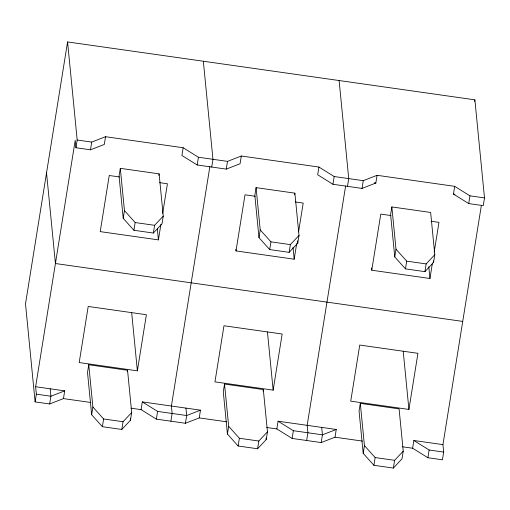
<?xml version="1.0" encoding="UTF-8"?>
<svg xmlns="http://www.w3.org/2000/svg" width="510" height="510" viewBox="0 0 510 510"><rect width="100%" height="100%" fill="white"/><g stroke="black" fill="none" stroke-linecap="round" stroke-linejoin="round"><path stroke-width="0.76" d="M67.575 41.935L77.188 140.008L91.73 142.073L105.538 136.712L183.154 147.741L198.422 157.239L227.498 161.377L241.306 156.009L318.922 167.044L334.19 176.543L363.267 180.674L377.081 175.306L454.69 186.341L453.454 194.074L468.715 203.573L483.257 205.638L484.5 197.905L474.886 99.839L67.575 41.935L25.5 303.826L35.113 401.899L49.655 403.965L63.463 398.603L90.907 402.498M35.113 401.899L36.357 394.166L35.63 386.733L75.219 140.307L75.945 147.741L90.487 149.806L104.295 144.445L105.538 136.712M75.945 147.741L77.188 140.008M49.655 403.965L50.898 396.232L50.171 388.798M90.487 149.806L91.73 142.073M63.463 398.603L64.706 390.87L35.63 386.733M88.753 364.758L87.51 372.491L91.653 414.751L102.37 426.698L121.814 429.465L130.452 420.265L131.695 412.533L127.551 370.273L88.753 364.758L92.896 407.018L91.653 414.751M120.309 168.338L119.066 176.071L123.21 218.331L133.926 230.278L153.37 233.044L162.008 223.845L163.251 216.112L159.107 173.853L120.309 168.338L124.453 210.598L123.21 218.331M102.37 426.698L103.613 418.965L92.896 407.018M133.926 230.278L135.163 222.545L124.453 210.598M127.302 371.815L127.551 370.273M158.859 175.402L159.107 173.853M121.814 429.465L123.057 421.732L131.695 412.533M153.37 233.044L154.613 225.312L163.251 216.112M137.375 370.84L146.389 314.721L88.204 306.446L79.19 362.565L137.375 370.84L131.669 312.649M119.461 176.957L109.242 175.504L100.228 231.623L158.412 239.891L160.918 224.304M162.671 213.39L167.427 183.772L159.566 182.656M141.079 409.632L142.322 401.899L200.481 410.167L199.238 417.9L185.423 423.268L156.347 419.131L141.079 409.632L130.885 408.185M183.154 147.741L181.911 155.473L197.179 164.972L226.255 169.11L240.07 163.742L241.306 156.009M156.347 419.131L157.59 411.398L142.322 401.899M197.179 164.972L198.422 157.239M209.852 166.674L171.398 406.036L172.131 413.463L170.888 421.196M211.72 167.038L212.957 159.305L203.343 61.238M185.423 423.268L186.666 415.535L185.94 408.102M226.255 169.11L227.498 161.377M296.686 243.608L294.181 259.195L235.996 250.92L245.01 194.801L255.236 196.254M224.527 384.055L223.284 391.788L227.428 434.048L238.138 446.001L257.582 448.762L266.22 439.563L267.463 431.83L263.319 389.57L224.527 384.055L228.671 426.315L227.428 434.048M256.077 187.635L254.841 195.368L258.984 237.628L269.694 249.581L289.138 252.348L297.776 243.142L299.019 235.41L294.876 193.15L256.077 187.635L260.221 229.895L258.984 237.628M238.138 446.001L239.381 438.268L228.671 426.315M269.694 249.581L270.938 241.848L260.221 229.895M263.071 391.119L263.319 389.57M294.627 194.699L294.876 193.15M257.582 448.762L258.825 441.029L267.463 431.83M289.138 252.348L290.381 244.609L299.019 235.41M273.15 390.137L282.164 334.018L223.973 325.75L214.959 381.869L273.15 390.137L267.444 331.953M298.567 231.916L303.201 203.076L295.335 201.954M276.847 428.935L278.09 421.203L336.249 429.465L335.006 437.197L321.198 442.565L292.115 438.434L276.847 428.935L266.66 427.482M318.922 167.044L317.679 174.777L332.947 184.276L362.03 188.407L375.838 183.039L377.081 175.306M292.115 438.434L293.358 430.701L278.09 421.203M332.947 184.276L334.19 176.543M345.627 185.971L307.167 425.334L307.9 432.767L306.657 440.5M347.488 186.341L348.732 178.608L339.112 80.535M321.198 442.565L322.435 434.832L321.708 427.399M362.03 188.407L363.267 180.674M432.454 262.905L429.956 278.492L371.764 270.224L380.785 214.104L391.004 215.558M360.296 403.359L359.053 411.092L363.197 453.352L373.906 465.298L393.357 468.065L401.995 458.866L403.231 451.133L399.088 408.873L360.296 403.359L364.44 445.619L363.197 453.352M391.852 206.939L390.609 214.672L394.753 256.932L405.463 268.878L424.906 271.645L433.545 262.446L434.788 254.713L430.644 212.453L391.852 206.939L395.996 249.199L394.753 256.932M373.906 465.298L375.15 457.566L364.44 445.619M405.463 268.878L406.706 261.145L395.996 249.199M393.357 468.065L394.593 460.332L403.231 451.133M424.906 271.645L426.15 263.912L434.788 254.713M408.918 409.441L417.932 353.322L359.748 345.047L350.727 401.166L408.918 409.441L403.212 351.25M434.208 251.991L438.97 222.373L431.103 221.257M412.622 448.233L413.859 440.5L442.941 444.631L443.668 452.064L442.425 459.797L427.89 457.731L412.622 448.233L402.428 446.786M474.631 101.407L474.886 99.839M427.89 457.731L429.127 449.998L413.859 440.5M468.715 203.573L469.959 195.84L454.69 186.341M442.941 444.631L481.395 205.269M64.706 390.87L50.898 396.232L36.357 394.166M200.481 410.167L186.666 415.535L157.59 411.398M336.249 429.465L322.435 434.832L293.358 430.701M469.959 195.84L484.5 197.905M374.264 182.816L375.838 183.039M453.454 194.074L454.984 194.291M135.163 222.545L154.613 225.312M270.938 241.848L290.381 244.609M406.706 261.145L426.15 263.912M462.736 321.421L55.424 263.523L46.537 172.884M429.127 449.998L443.668 452.064M199.238 417.9L226.676 421.802M335.006 437.197L362.444 441.099M103.613 418.965L123.057 421.732M239.381 438.268L258.825 441.029M375.15 457.566L394.593 460.332M433.392 260.878L433.545 262.446M428.795 266.698L429.956 278.492M371.535 267.865L371.764 270.224M297.547 240.797L297.776 243.142M293.027 247.401L294.181 259.195M266.067 438.001L266.22 439.563M235.843 249.352L235.996 250.92M157.335 228.882L158.412 239.891M130.299 418.697L130.452 420.265"/></g></svg>
